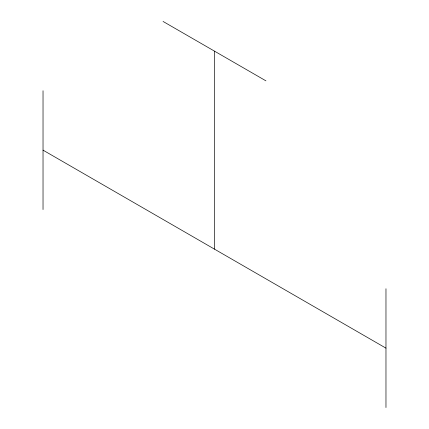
<?xml version="1.0" encoding="UTF-8"?>
<svg xmlns="http://www.w3.org/2000/svg" width="429" height="429" viewBox="0 0 429 429"><rect width="100%" height="100%" fill="white"/><g stroke="black" fill="none" stroke-linecap="round" stroke-linejoin="round"><path stroke-width="0.64" d="M163.058 21.45L265.942 80.85M43.029 150.15L385.971 348.15M385.971 288.749L385.971 407.55M214.5 51.148L214.5 249.152M43.029 90.75L43.029 209.55"/></g></svg>
